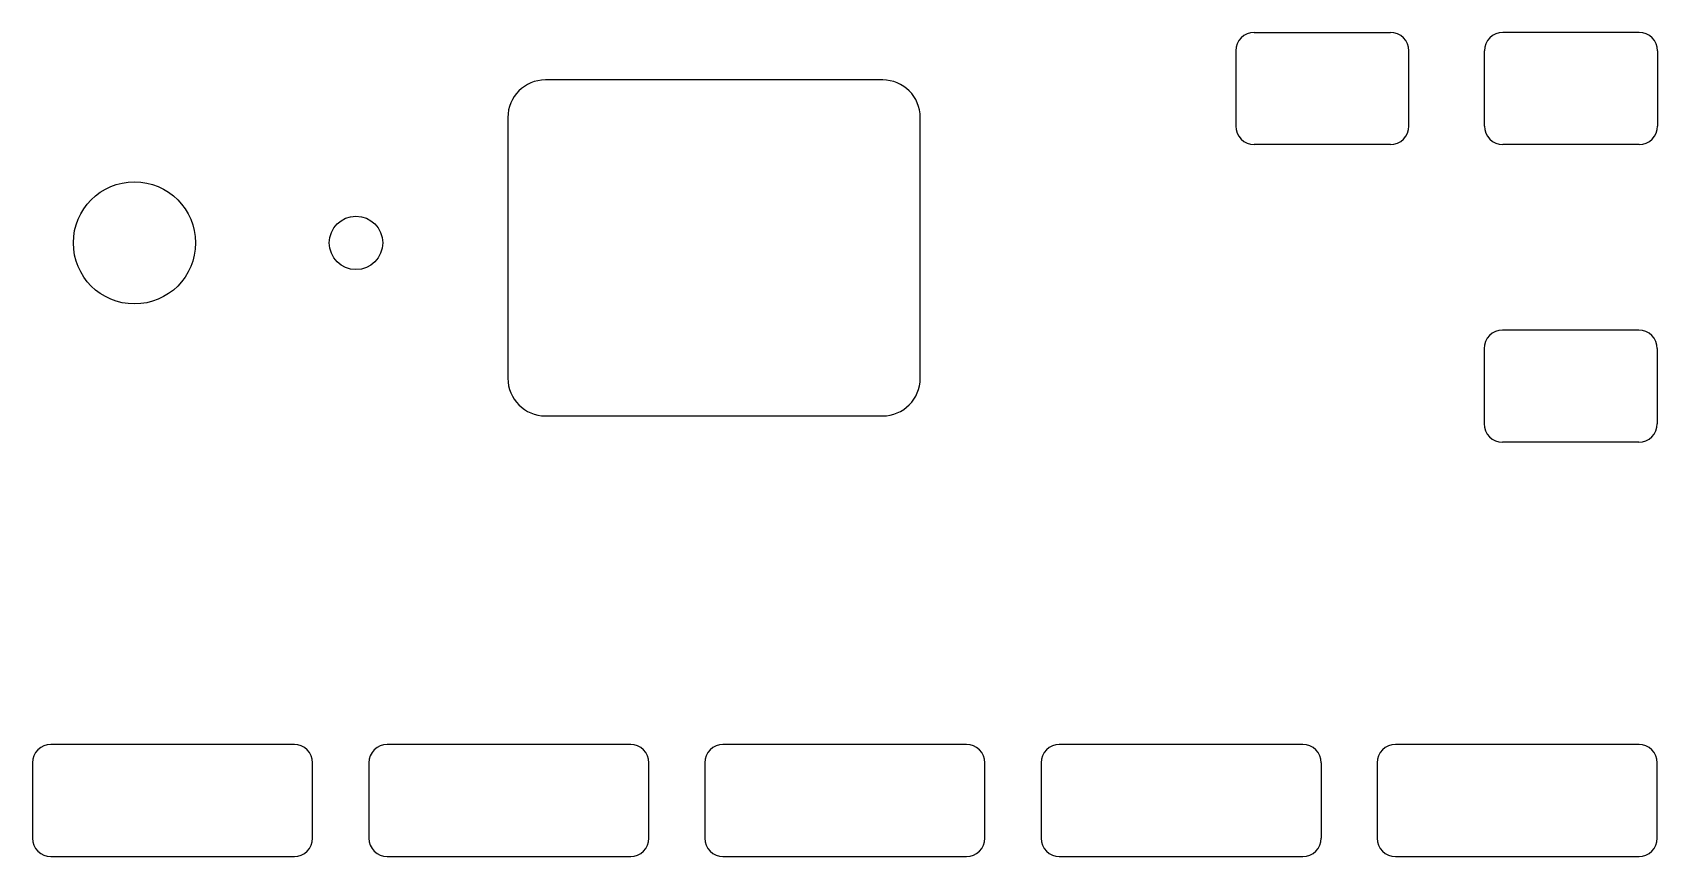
# Model space of a CAD drawing. Extents: x 10 to 116, y 14 to 68.
import ezdxf

# ---------------------------------------------------------------- set-up
doc = ezdxf.new("R2010")
doc.units = 0
doc.layers.add('LAYER9', color=7, linetype='CONTINUOUS')

msp = doc.modelspace()

# ---------------------------------------------------------------- linework, layer by layer
at = {"layer": 'LAYER9'}
for p, q in [((89.79, 67.53), (98.72, 67.53)), ((115, 67.53), (106.07, 67.53)), ((88.59, 66.33), (88.59, 61.4)), ((99.92, 61.4), (99.92, 66.33)), ((104.87, 61.4), (104.87, 66.33)), ((116.2, 66.33), (116.2, 61.4)), ((65.48, 64.42), (43.4, 64.42)), ((40.94, 61.96), (40.94, 44.88)), ((67.94, 44.88), (67.94, 61.96)), ((98.72, 60.2), (89.79, 60.2)), ((115, 60.2), (106.07, 60.2)), ((114.98, 48.03), (106.05, 48.03)), ((104.85, 46.83), (104.85, 41.9)), ((116.18, 46.83), (116.18, 41.9)), ((43.4, 42.42), (65.48, 42.42)), ((114.98, 40.7), (106.05, 40.7)), ((26.97, 20.9), (11.02, 20.9)), ((48.99, 20.9), (33.04, 20.9)), ((70.97, 20.9), (55.02, 20.9)), ((92.99, 20.9), (77.04, 20.9)), ((114.99, 20.9), (99.04, 20.9)), ((9.83, 19.7), (9.83, 14.76)), ((28.16, 14.76), (28.16, 19.7)), ((31.85, 19.7), (31.85, 14.76)), ((50.18, 14.76), (50.18, 19.7)), ((53.83, 19.7), (53.83, 14.76)), ((72.16, 14.76), (72.16, 19.7)), ((75.85, 19.7), (75.85, 14.76)), ((94.18, 19.7), (94.18, 14.76)), ((97.85, 19.7), (97.85, 14.76)), ((116.18, 14.76), (116.18, 19.7)), ((11.02, 13.56), (26.97, 13.56)), ((33.04, 13.56), (48.99, 13.56)), ((55.02, 13.56), (70.97, 13.56)), ((77.04, 13.56), (92.99, 13.56)), ((99.04, 13.56), (114.99, 13.56))]:
    msp.add_line(p, q, dxfattribs=at)
for points in [[(89.79, 67.53), (89.56, 67.51), (89.33, 67.44), (89.12, 67.33), (88.94, 67.18), (88.79, 67), (88.68, 66.79), (88.61, 66.56), (88.59, 66.33)], [(99.92, 66.33), (99.9, 66.56), (99.83, 66.79), (99.72, 67), (99.57, 67.18), (99.39, 67.33), (99.18, 67.44), (98.95, 67.51), (98.72, 67.53)], [(106.07, 67.53), (105.84, 67.51), (105.61, 67.44), (105.4, 67.33), (105.22, 67.18), (105.07, 67), (104.96, 66.79), (104.89, 66.56), (104.87, 66.33)], [(116.2, 66.33), (116.18, 66.56), (116.11, 66.79), (116, 67), (115.85, 67.18), (115.67, 67.33), (115.46, 67.44), (115.23, 67.51), (115, 67.53)], [(88.59, 61.4), (88.61, 61.17), (88.68, 60.94), (88.79, 60.73), (88.94, 60.55), (89.12, 60.4), (89.33, 60.29), (89.56, 60.22), (89.79, 60.2)], [(98.72, 60.2), (98.95, 60.22), (99.18, 60.29), (99.39, 60.4), (99.57, 60.55), (99.72, 60.73), (99.83, 60.94), (99.9, 61.17), (99.92, 61.4)], [(104.87, 61.4), (104.89, 61.17), (104.96, 60.94), (105.07, 60.73), (105.22, 60.55), (105.4, 60.4), (105.61, 60.29), (105.84, 60.22), (106.07, 60.2)], [(115, 60.2), (115.23, 60.22), (115.46, 60.29), (115.67, 60.4), (115.85, 60.55), (116, 60.73), (116.11, 60.94), (116.18, 61.17), (116.2, 61.4)], [(106.05, 48.03), (105.82, 48.01), (105.59, 47.94), (105.38, 47.83), (105.2, 47.68), (105.05, 47.5), (104.94, 47.29), (104.87, 47.06), (104.85, 46.83)], [(116.18, 46.83), (116.16, 47.06), (116.09, 47.29), (115.98, 47.5), (115.83, 47.68), (115.65, 47.83), (115.44, 47.94), (115.21, 48.01), (114.98, 48.03)], [(104.85, 41.9), (104.87, 41.67), (104.94, 41.44), (105.05, 41.23), (105.2, 41.05), (105.38, 40.9), (105.59, 40.79), (105.82, 40.72), (106.05, 40.7)], [(114.98, 40.7), (115.21, 40.72), (115.44, 40.79), (115.65, 40.9), (115.83, 41.05), (115.98, 41.23), (116.09, 41.44), (116.16, 41.67), (116.18, 41.9)], [(11.02, 20.9), (10.79, 20.88), (10.57, 20.81), (10.36, 20.7), (10.18, 20.55), (10.03, 20.37), (9.92, 20.16), (9.85, 19.94), (9.83, 19.7)], [(28.16, 19.7), (28.14, 19.94), (28.07, 20.16), (27.96, 20.37), (27.81, 20.55), (27.63, 20.7), (27.42, 20.81), (27.2, 20.88), (26.97, 20.9)], [(33.04, 20.9), (32.81, 20.88), (32.59, 20.81), (32.38, 20.7), (32.2, 20.55), (32.05, 20.37), (31.94, 20.16), (31.87, 19.94), (31.85, 19.7)], [(50.18, 19.7), (50.16, 19.94), (50.09, 20.16), (49.98, 20.37), (49.83, 20.55), (49.65, 20.7), (49.44, 20.81), (49.22, 20.88), (48.99, 20.9)], [(55.02, 20.9), (54.79, 20.88), (54.57, 20.81), (54.36, 20.7), (54.18, 20.55), (54.03, 20.37), (53.92, 20.16), (53.85, 19.94), (53.83, 19.7)], [(72.16, 19.7), (72.14, 19.94), (72.07, 20.16), (71.96, 20.37), (71.81, 20.55), (71.63, 20.7), (71.42, 20.81), (71.2, 20.88), (70.97, 20.9)], [(77.04, 20.9), (76.81, 20.88), (76.59, 20.81), (76.38, 20.7), (76.2, 20.55), (76.05, 20.37), (75.94, 20.16), (75.87, 19.94), (75.85, 19.7)], [(94.18, 19.7), (94.16, 19.94), (94.09, 20.16), (93.98, 20.37), (93.83, 20.55), (93.65, 20.7), (93.44, 20.81), (93.22, 20.88), (92.99, 20.9)], [(99.04, 20.9), (98.81, 20.88), (98.59, 20.81), (98.38, 20.7), (98.2, 20.55), (98.05, 20.37), (97.94, 20.16), (97.87, 19.94), (97.85, 19.7)], [(116.18, 19.7), (116.16, 19.94), (116.09, 20.16), (115.98, 20.37), (115.83, 20.55), (115.65, 20.7), (115.44, 20.81), (115.22, 20.88), (114.99, 20.9)], [(9.83, 14.76), (9.85, 14.53), (9.92, 14.3), (10.03, 14.09), (10.18, 13.91), (10.36, 13.76), (10.57, 13.65), (10.79, 13.58), (11.02, 13.56)], [(26.97, 13.56), (27.2, 13.58), (27.42, 13.65), (27.63, 13.76), (27.81, 13.91), (27.96, 14.09), (28.07, 14.3), (28.14, 14.53), (28.16, 14.76)], [(31.85, 14.76), (31.87, 14.53), (31.94, 14.3), (32.05, 14.09), (32.2, 13.91), (32.38, 13.76), (32.59, 13.65), (32.81, 13.58), (33.04, 13.56)], [(48.99, 13.56), (49.22, 13.58), (49.44, 13.65), (49.65, 13.76), (49.83, 13.91), (49.98, 14.09), (50.09, 14.3), (50.16, 14.53), (50.18, 14.76)], [(53.83, 14.76), (53.85, 14.53), (53.92, 14.3), (54.03, 14.09), (54.18, 13.91), (54.36, 13.76), (54.57, 13.65), (54.79, 13.58), (55.02, 13.56)], [(70.97, 13.56), (71.2, 13.58), (71.42, 13.65), (71.63, 13.76), (71.81, 13.91), (71.96, 14.09), (72.07, 14.3), (72.14, 14.53), (72.16, 14.76)], [(75.85, 14.76), (75.87, 14.53), (75.94, 14.3), (76.05, 14.09), (76.2, 13.91), (76.38, 13.76), (76.59, 13.65), (76.81, 13.58), (77.04, 13.56)], [(92.99, 13.56), (93.22, 13.58), (93.44, 13.65), (93.65, 13.76), (93.83, 13.91), (93.98, 14.09), (94.09, 14.3), (94.16, 14.53), (94.18, 14.76)], [(97.85, 14.76), (97.87, 14.53), (97.94, 14.3), (98.05, 14.09), (98.2, 13.91), (98.38, 13.76), (98.59, 13.65), (98.81, 13.58), (99.04, 13.56)], [(114.99, 13.56), (115.22, 13.58), (115.44, 13.65), (115.65, 13.76), (115.83, 13.91), (115.98, 14.09), (116.09, 14.3), (116.16, 14.53), (116.18, 14.76)]]:
    msp.add_lwpolyline(points, dxfattribs=at)
for centre, radius in [((16.5, 53.75), 4), ((31, 53.75), 1.75)]:
    msp.add_circle(centre, radius, dxfattribs=at)
for centre, start, end in [((43.4, 61.96), 90, 180), ((65.48, 61.96), 360, 90), ((43.4, 44.88), 180, 270), ((65.48, 44.88), 270, 360)]:
    msp.add_arc(centre, 2.46, start, end, dxfattribs=at)

doc.saveas('drawing.dxf')
